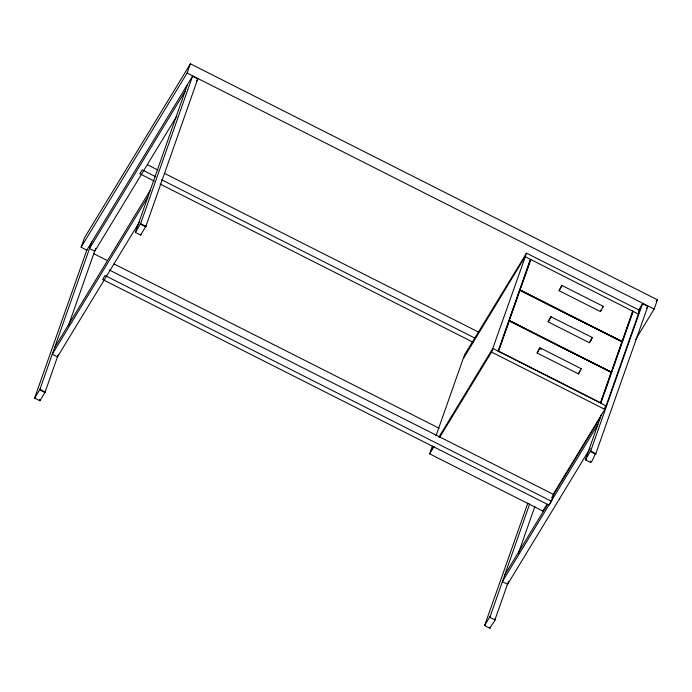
<?xml version="1.0" encoding="UTF-8"?>
<svg xmlns="http://www.w3.org/2000/svg" width="692" height="692" viewBox="0 0 692 692"><rect width="100%" height="100%" fill="white"/><g stroke="black" fill="none" stroke-linecap="round" stroke-linejoin="round"><path stroke-width="1.04" d="M494.555 619.314L495.23 619.314M595.968 453.615C595.103 452.62 593.018 461.071 590.665 462.533L585.389 459.877L601.452 414.413M656.224 301.695L657.374 299.792L190.343 63.759L187.1 73.067L81.111 247.191L87.002 250.279M579.991 370.765L578.469 373.914L581.341 368.715M81.137 247.303L84.381 237.953L190.43 63.794M591.496 338.795L592.291 337.748M602.464 307.637L603.26 306.348L561.965 285.476L559.067 290.692L600.414 311.59L603.242 306.366M435.969 435.848L464.574 354.728L526.543 253.16L639.659 310.362L604.903 409.223L553.159 494.382M498.136 351.276L530.332 259.37M600.578 402.986L611.244 372.365L509.174 320.777L498.439 351.251M611.365 372.348L622.022 341.77L519.77 290.216L509.104 320.552L611.373 372.27M463.415 358.517L525.038 256.767L526.396 253.125M622.143 341.753L632.808 311.132M539.146 349.079L540.011 347.799L581.341 368.784M639.659 310.362L638.508 312.334M546.983 504.537L542.805 511.042L429.81 453.935L430.9 450.276L433.244 446.375M431.099 450.284L432.396 446.011M606.071 405.893L492.791 348.413L438.823 437.223M638.396 314.064L525.107 256.645M591.08 340.222L589.446 342.756L548.09 321.858L550.988 316.642L548.133 321.728M550.823 316.694L592.283 337.506L590.977 340.291M657.383 299.913L654.174 309.065L187.151 73.084M578.521 373.914L537.122 353.015L539.907 347.851M559.759 498.967L559.664 498.586M39.851 399.457L39.894 400.789L34.626 398.134L34.834 397.407M34.859 397.459L35.595 397.312L34.92 397.199L86.768 250.227L187.42 84.632M40.274 389.596L40.024 388.999L91.898 241.759M58.111 354.987L45.248 391.715L44.539 391.75M68.413 325.681L95.678 248.298M44.496 391.81L45.179 391.819L44.919 392.546L39.902 400.789M145.986 226.016L140.64 235.081L135.364 232.425L187.497 84.519L192.532 76.224L197.722 78.827L196.675 80.756M145.882 226.154L140.839 223.905L140.753 223.291L192.532 76.224M140.692 235.081L140.831 234.328M492.946 348.578L491.692 352.142L604.791 409.353M530.738 259.543L519.83 290.052M530.721 259.595L520.047 289.913L622.125 341.502L632.799 311.184M537.122 353.015L539.163 349.053M559.067 290.692L561.869 285.476M490.126 627.48L489.919 628.241L484.651 625.577L484.867 624.859M527.866 503.032L484.945 624.651L485.585 624.807M484.651 625.577L489.936 616.607L490.308 617.039M490.118 616.624L529.7 503.854M601.002 310.111L600.466 311.59M489.927 628.241C489.737 626.58 497.141 619.435 494.572 619.202M508.473 581.47L495.117 619.262M518.446 553.133L534.873 506.475M543.609 509.347L542.952 511.077M109.232 269.941L553.764 494.581L551.489 501.25L549.024 505.143L102.615 279.49L105.02 275.511L551.394 501.259M633.189 311.357L600.898 403.038M590.657 450.752L585.397 459.869M590.717 462.533L590.613 461.201M492.791 348.413L525.263 256.81M54.642 347.574L150.155 190.447M147.811 197.108L52.289 354.235M504.676 575L547.683 504.243M597.845 424.533L502.323 581.661L507.608 584.273L590.172 448.286M185.032 91.413L89.51 248.54L94.795 251.153L176.806 116.083M34.635 398.125L40.093 389.181M135.364 232.425L140.649 223.447L140.839 223.905M489.677 617.325L494.97 619.937M595.708 454.229L590.414 451.625M155.683 176.763L142.241 169.817L139.775 173.709L154.29 181.114M654.07 309.151L635.585 339.556M139.585 221.777L57.471 356.856L52.272 354.243M434.204 446.331L429.663 453.779M439.818 437.102L491.571 352.046M590.959 339.608L589.446 342.756M638.69 310.042L642.574 303.667L647.755 306.279L646.7 308.2M604.35 408.669L605.5 406.749M551.593 497.816L600.198 417.873M591.037 451.34L590.786 450.743L642.557 303.667M595.855 453.554L647.807 306.383M585.622 459.203L586.358 459.056L585.735 459.047M484.893 624.911L485.628 624.764M140.381 224.173L145.649 226.838M39.825 399.509L40.274 399.907M590.657 461.227L591.037 461.651M490.213 617.117L489.997 616.633M539.518 348.361L541.481 349.339M44.919 392.546L39.652 389.881M145.917 226.111L145.259 226.163M622.169 341.632L519.874 289.965M147.422 164.739L158.027 170.094M164.774 173.51L478.146 331.892M161.461 179.686L474.833 338.068M160.077 184.037L473.449 342.419M93.757 253.687L107.26 260.512M114.016 263.929L439.083 428.218M43.674 391.395L39.972 389.189M590.734 450.924L595.302 453.494M197.782 78.931L145.943 226.163M509.156 320.828L498.482 351.147L600.561 402.735L611.235 372.417L509.156 320.828M519.934 290.233L509.277 320.5L611.347 372.088L622.004 341.822L519.934 290.233"/></g></svg>
